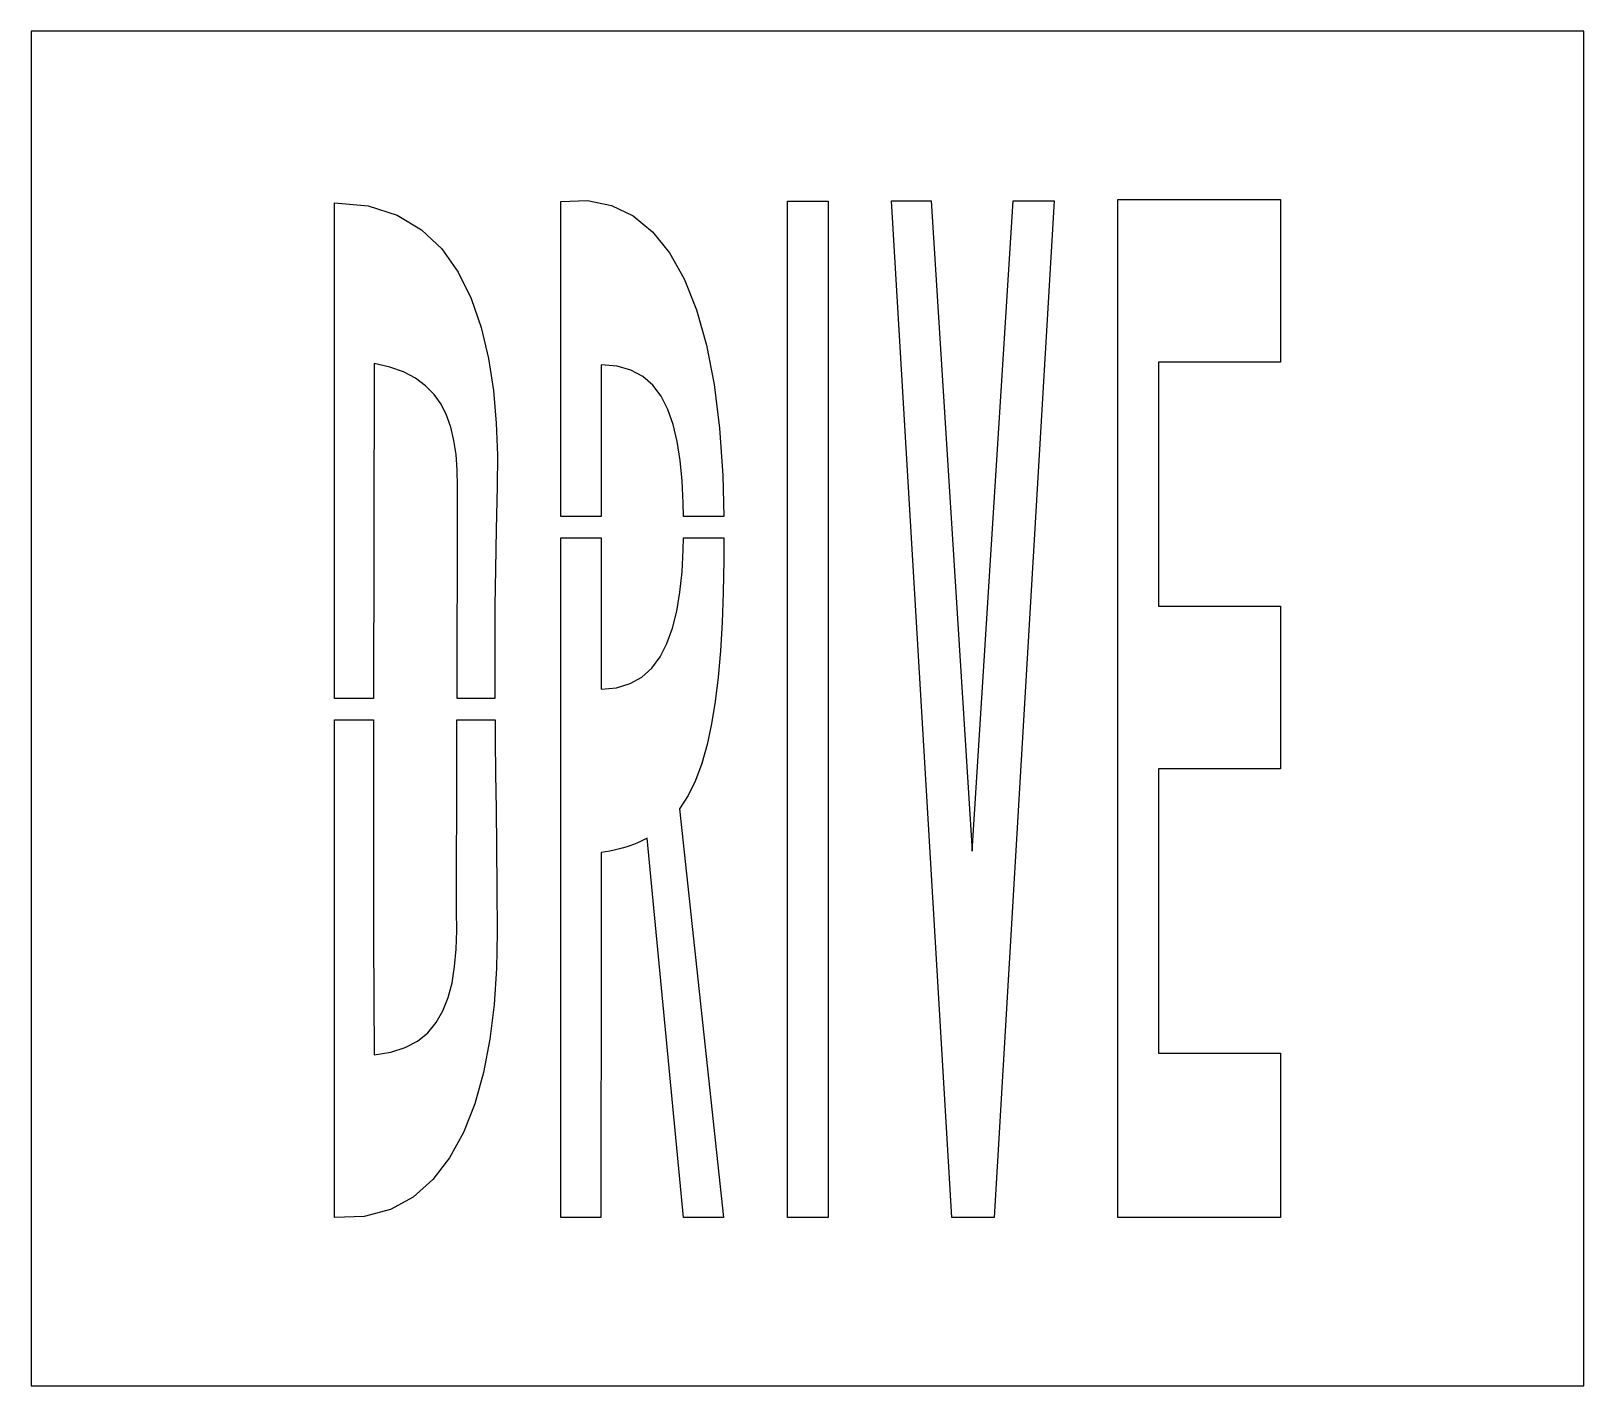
# Model space of a CAD drawing. Extents: x 0 to 55, y 0 to 48.
import ezdxf

# ---------------------------------------------------------------- set-up
doc = ezdxf.new("R2010")
doc.units = 0
doc.layers.add('CUT', color=7, linetype='Continuous')
doc.layers.add('OUTSIDE', color=1, linetype='Continuous')

msp = doc.modelspace()

# ---------------------------------------------------------------- linework, layer by layer
at = {"layer": 'CUT'}
for points in [[(15.9458, 37.4946), (16.205, 36.4002), (16.3742, 35.2662), (16.475, 34.1142), (16.5146, 32.973), (16.5074, 31.8678), (16.4714, 30.3378), (16.4462, 28.9374), (16.4318, 27.6342), (16.4246, 26.403), (16.4246, 25.2186), (16.4273, 24.3562), (15.0873, 24.3562), (15.089, 25.2006), (15.0962, 26.9142), (15.0998, 28.5198), (15.1034, 29.9346), (15.107, 31.0794), (15.107, 31.875), (15.0926, 32.4546), (15.053, 32.9946), (14.9774, 33.4986), (14.8694, 33.9666), (14.7182, 34.395), (14.5202, 34.7838), (14.2718, 35.1294), (13.973, 35.4354), (13.613, 35.7018), (13.1954, 35.9214), (12.7058, 36.0942), (12.1478, 36.2274), (12.1478, 34.1862), (12.1442, 32.145), (12.1406, 30.1038), (12.137, 28.0626), (12.1334, 26.0214), (12.1305, 24.3562), (10.7474, 24.3562), (10.7474, 26.9394), (10.7474, 29.9346), (10.7474, 32.9298), (10.7474, 35.925), (10.7474, 38.9202), (10.7474, 41.9154), (11.939, 41.8074), (12.9614, 41.4798), (13.8254, 40.9614), (14.5454, 40.281), (15.1286, 39.4602), (15.593, 38.5206)], [(23.1314, 39.219), (23.567, 38.1282), (23.9198, 36.8754), (24.1934, 35.475), (24.3878, 33.9342), (24.503, 32.2566), (24.5321, 30.8038), (23.1053, 30.8038), (23.099, 31.2846), (23.0594, 32.0658), (22.991, 32.7894), (22.8866, 33.4554), (22.7426, 34.0602), (22.5518, 34.5966), (22.3142, 35.061), (22.019, 35.4534), (21.6626, 35.763), (21.245, 35.9898), (20.7554, 36.1266), (20.1938, 36.1734), (20.1938, 35.2158), (20.1938, 34.2582), (20.1938, 33.3006), (20.1938, 32.343), (20.1938, 31.3854), (20.1938, 30.8038), (18.7646, 30.8038), (18.7646, 32.9694), (18.7646, 35.9682), (18.7646, 38.967), (18.7646, 41.9586), (19.7042, 41.9982), (20.561, 41.8254), (21.3278, 41.4546), (22.0118, 40.8894), (22.613, 40.1406)], [(26.789, 41.973), (28.229, 41.973), (28.229, 5.973), (26.789, 5.973)], [(36.239, 41.9874), (34.1114, 5.973), (32.6066, 5.973), (30.479, 41.9874), (31.8794, 41.9874), (33.3338, 18.9402), (34.7846, 41.9874)], [(39.929, 27.627), (44.2526, 27.627), (44.2526, 21.867), (39.929, 21.867), (39.929, 11.787), (44.2526, 11.787), (44.2526, 5.973), (38.489, 5.973), (38.489, 42.027), (44.2526, 42.027), (44.2526, 36.267), (39.929, 36.267)], [(24.4166, 26.043), (24.3374, 25.1142), (24.233, 24.2502), (24.1034, 23.451), (23.945, 22.7202), (23.7542, 22.0542), (23.5274, 21.453), (23.2682, 20.9166), (22.9658, 20.4414), (24.5282, 5.973), (23.1062, 5.973), (21.8174, 19.4082), (21.7022, 19.347), (21.5798, 19.2858), (21.4574, 19.2318), (21.3314, 19.1778), (21.2018, 19.131), (21.0686, 19.0878), (20.9318, 19.0482), (20.7914, 19.0122), (20.6474, 18.9798), (20.4998, 18.951), (20.3486, 18.9258), (20.1938, 18.9042), (20.1938, 17.8278), (20.1938, 16.7514), (20.1902, 15.6714), (20.1902, 14.595), (20.1902, 13.5186), (20.1866, 12.4386), (20.1866, 11.3622), (20.183, 10.2822), (20.183, 9.2058), (20.183, 8.1258), (20.183, 7.0494), (20.183, 5.973), (20.0642, 5.973), (19.9454, 5.973), (19.8266, 5.973), (19.7078, 5.973), (19.589, 5.973), (19.4738, 5.973), (19.355, 5.973), (19.2362, 5.973), (19.121, 5.973), (19.0022, 5.973), (18.8834, 5.973), (18.7646, 5.973), (18.7646, 8.9682), (18.7646, 11.9634), (18.7646, 14.9622), (18.7646, 17.961), (18.7646, 20.9634), (18.7646, 23.9658), (18.7646, 26.9682), (18.7646, 29.9706), (18.7646, 30.0518), (20.1938, 30.0518), (20.1938, 29.4702), (20.1938, 28.5126), (20.1938, 27.555), (20.1938, 26.5974), (20.1938, 25.6398), (20.1938, 24.6822), (20.7374, 24.7362), (21.2162, 24.8802), (21.6302, 25.1142), (21.983, 25.4346), (22.2782, 25.8306), (22.523, 26.2986), (22.721, 26.8422), (22.8722, 27.447), (22.9802, 28.1166), (23.0558, 28.8438), (23.099, 29.625), (23.1045, 30.0518), (24.5366, 30.0518), (24.5318, 29.2506), (24.5102, 28.113), (24.4742, 27.0438)], [(16.4678, 20.4342), (16.4822, 19.095), (16.4966, 17.6478), (16.5074, 16.0638), (16.4858, 14.7858), (16.403, 13.5186), (16.2482, 12.2838), (16.0214, 11.103), (15.7118, 9.9942), (15.3122, 8.979), (14.8226, 8.079), (14.2322, 7.3086), (13.5338, 6.693), (12.7274, 6.2538), (11.7986, 6.0054), (10.7474, 5.973), (10.7474, 8.9682), (10.7474, 11.9634), (10.7474, 14.9586), (10.7474, 17.9538), (10.7474, 20.949), (10.7474, 23.6042), (12.1291, 23.6042), (12.1262, 21.939), (12.1262, 19.8978), (12.1262, 17.8566), (12.1298, 15.8154), (12.137, 13.7742), (12.1478, 11.733), (12.7382, 11.823), (13.2494, 11.985), (13.6814, 12.2154), (14.0486, 12.5106), (14.3474, 12.8706), (14.585, 13.2882), (14.7722, 13.7598), (14.909, 14.2854), (14.999, 14.8578), (15.053, 15.4734), (15.0746, 16.1322), (15.0638, 16.8234), (15.0638, 17.0754), (15.0674, 17.7738), (15.071, 18.843), (15.0746, 20.1966), (15.0818, 21.7626), (15.0854, 23.4582), (15.0857, 23.6042), (16.4324, 23.6042), (16.439, 22.8858), (16.4534, 21.687)]]:
    msp.add_lwpolyline(points, close=True, dxfattribs=at)
at = {"layer": 'OUTSIDE'}
msp.add_lwpolyline([(0, 0), (55, 0), (55, 48), (0, 48)], close=True, dxfattribs=at)

doc.saveas('drawing.dxf')
